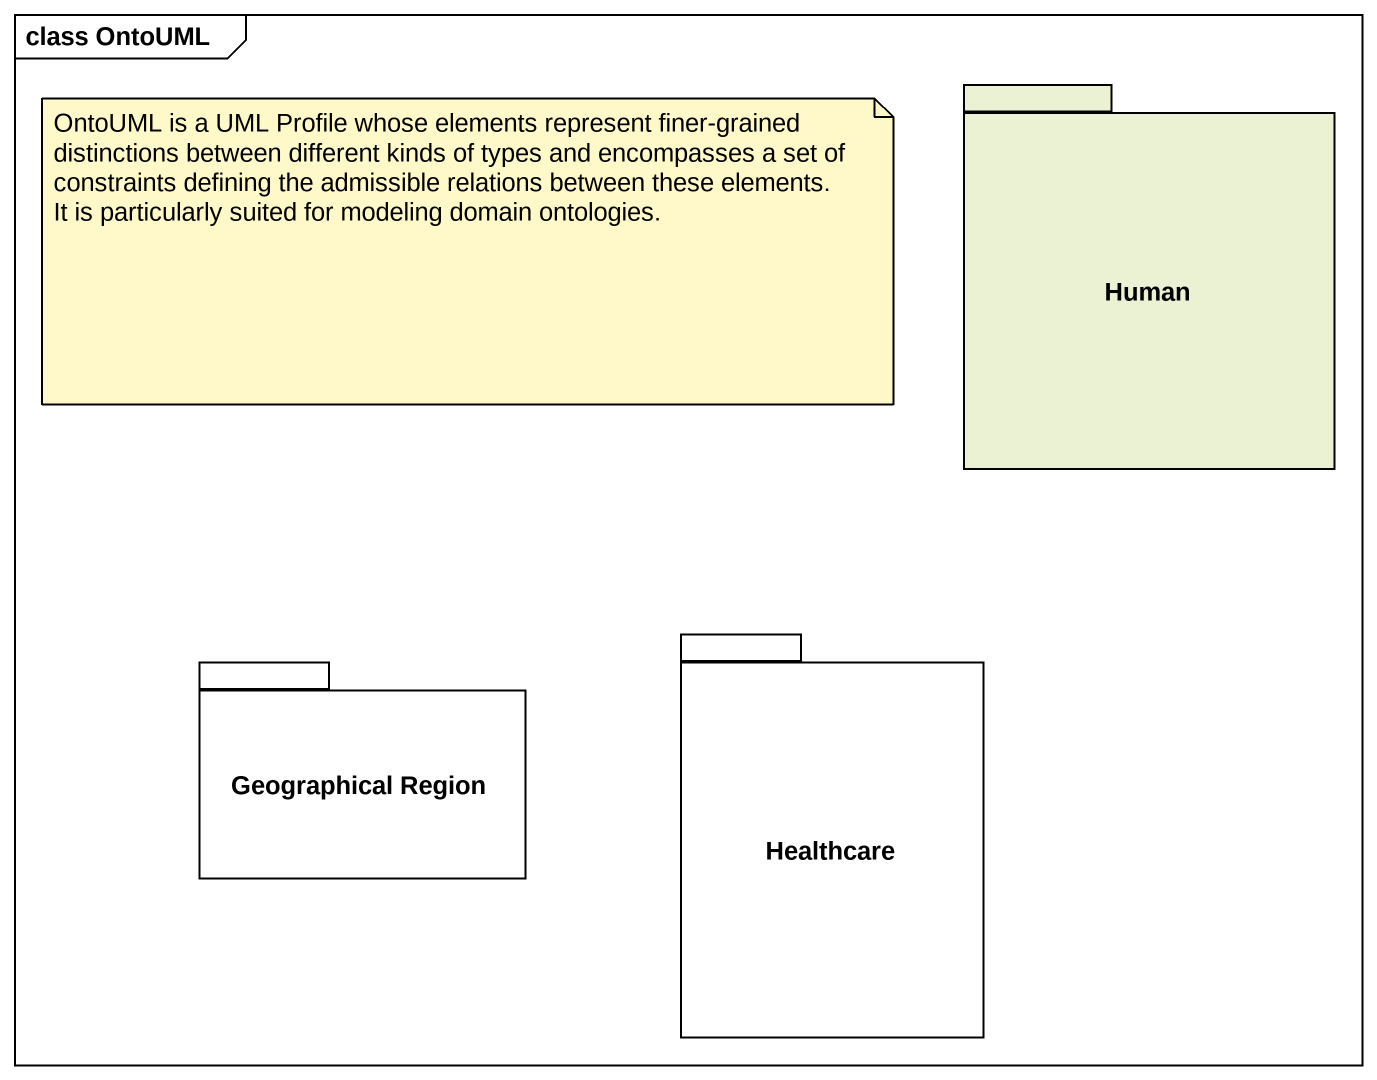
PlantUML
@startuml
mainframe class OntoUML
package Human #EBF2D3 {
}
package Healthcare {
}
package "Geographical Region" as Geographical_Region {
}
note as N1
  OntoUML is a UML Profile whose elements represent finer-grained distinctions between different kinds of types and encompasses a set of constraints defining the admissible relations between these elements. It is particularly suited for modeling domain ontologies.
end note
@enduml
